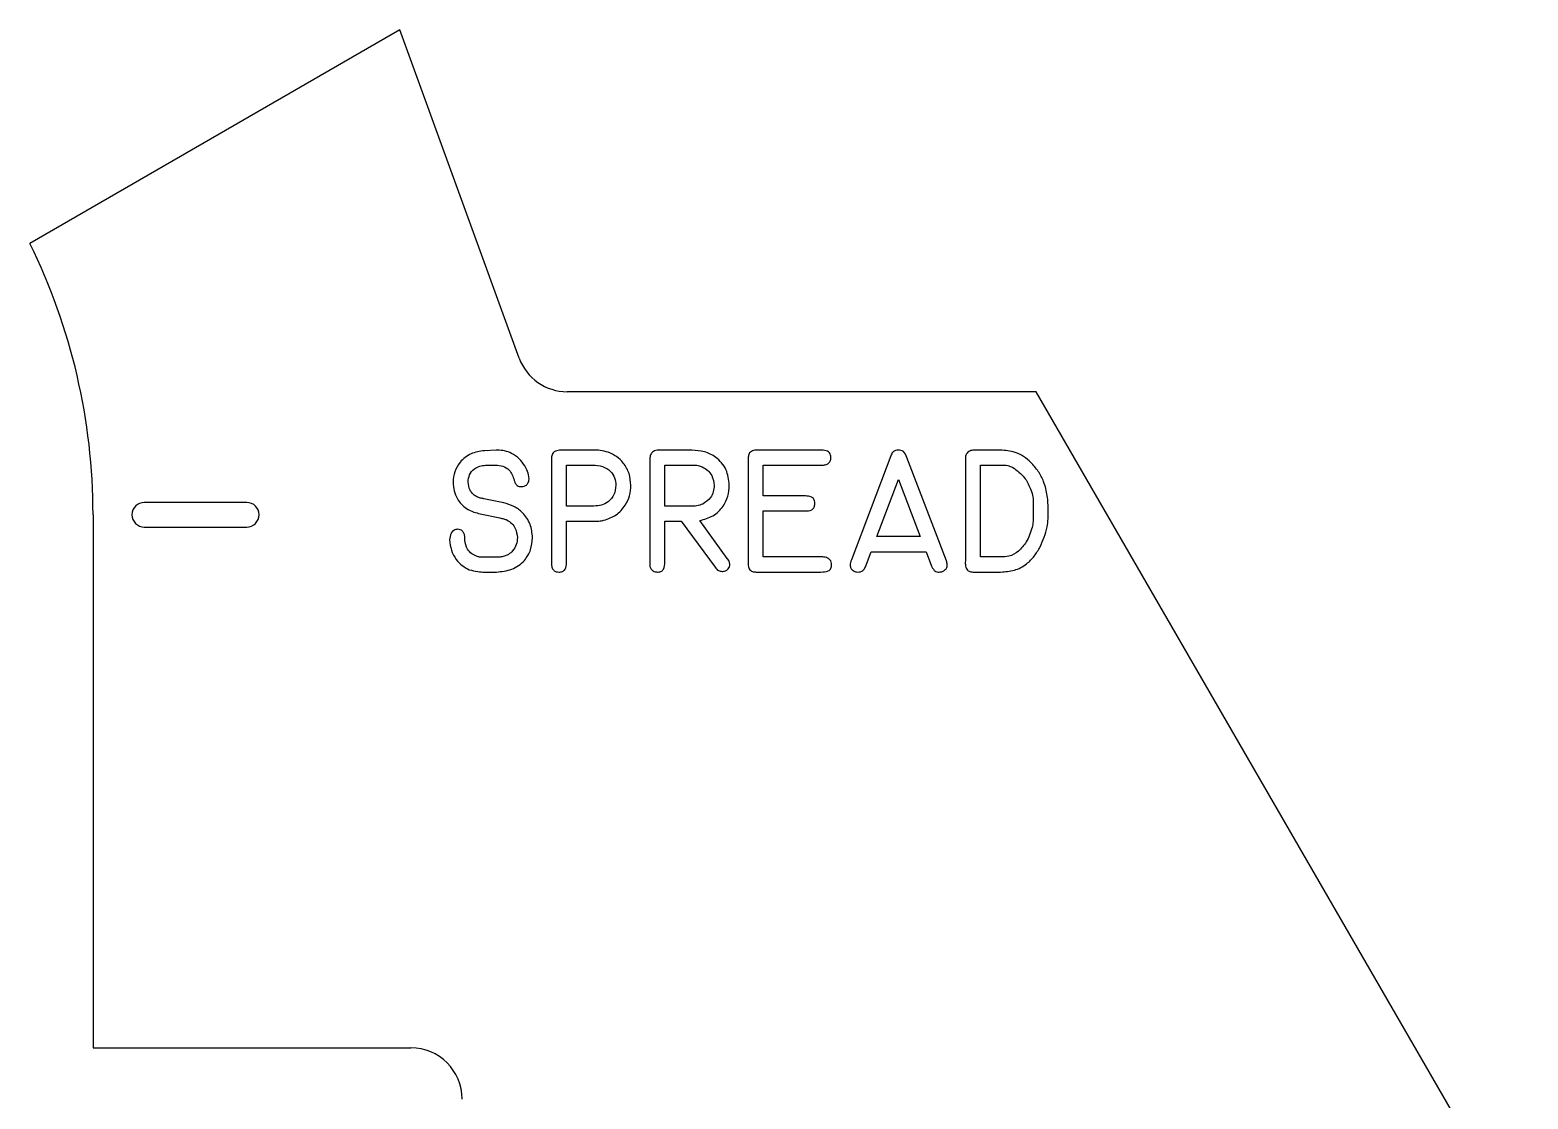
# Model space of a CAD drawing. Header units: inches. Extents: x 0.16 to 1.99, y 7.67 to 11.46.
# Drawn here: x 0.163 to 1.99, y 10.154 to 11.458 of the extents above; entities that cross this region are included whole.
import ezdxf

# ---------------------------------------------------------------- set-up
doc = ezdxf.new("R2010")
doc.units = ezdxf.units.IN
doc.header["$MEASUREMENT"] = 0

msp = doc.modelspace()

# ---------------------------------------------------------------- linework, layer by layer
at = {"color": 7, "linetype": 'Continuous', "lineweight": 25}
for p, q in [((0.6137, 11.4578), (0.1628, 11.1975)), ((0.7593, 11.0577), (0.6137, 11.4578)), ((1.3897, 11.0166), (0.818, 11.0166)), ((1.9897, 9.9791), (1.3897, 11.0166)), ((0.7314, 10.9454), (0.717, 10.9447)), ((0.7328, 10.9454), (0.7314, 10.9454)), ((0.8499, 10.9454), (0.8135, 10.9454)), ((0.97, 10.9454), (0.9322, 10.9454)), ((1.1281, 10.9454), (1.0508, 10.9454)), ((1.3461, 10.9454), (1.3154, 10.9454)), ((0.7183, 10.927), (0.7294, 10.9272)), ((0.7294, 10.9272), (0.7306, 10.9272)), ((0.7987, 10.9319), (0.7987, 10.807)), ((0.817, 10.8771), (0.817, 10.9271)), ((0.817, 10.9271), (0.8492, 10.9271)), ((0.9187, 10.9325), (0.9187, 10.8097)), ((0.937, 10.9271), (0.9707, 10.9271)), ((0.937, 10.8771), (0.937, 10.9271)), ((1.0387, 10.9335), (1.0387, 10.8089)), ((1.057, 10.8896), (1.057, 10.9271)), ((1.057, 10.9271), (1.1272, 10.9271)), ((1.2125, 10.9384), (1.1647, 10.8118)), ((1.2804, 10.8103), (1.2321, 10.9363)), ((1.3035, 10.9338), (1.3035, 10.8102)), ((1.3218, 10.9271), (1.3467, 10.9271)), ((1.3218, 10.8151), (1.3218, 10.9271)), ((1.1957, 10.8399), (1.2221, 10.9097)), ((1.2221, 10.9097), (1.2484, 10.8399)), ((1.1084, 10.8896), (1.057, 10.8896)), ((0.4272, 10.8816), (0.3022, 10.8816)), ((0.7405, 10.8811), (0.7164, 10.886)), ((0.8506, 10.8771), (0.817, 10.8771)), ((0.9691, 10.8771), (0.937, 10.8771)), ((1.057, 10.8151), (1.057, 10.8712)), ((1.057, 10.8712), (1.1075, 10.8712)), ((0.2397, 10.8666), (0.2397, 10.2166)), ((0.7119, 10.8679), (0.7359, 10.8627)), ((0.817, 10.8084), (0.817, 10.8588)), ((0.817, 10.8588), (0.8487, 10.8588)), ((0.937, 10.8088), (0.937, 10.8588)), ((0.937, 10.8588), (0.9568, 10.8588)), ((0.9568, 10.8588), (0.9984, 10.8026)), ((1.013, 10.8134), (0.9795, 10.8594)), ((0.3022, 10.8516), (0.4272, 10.8516)), ((0.6931, 10.8377), (0.6931, 10.8395)), ((1.2484, 10.8399), (1.1957, 10.8399)), ((1.1817, 10.8031), (1.1888, 10.8215)), ((1.1888, 10.8215), (1.2558, 10.8215)), ((1.2558, 10.8215), (1.2623, 10.8041)), ((0.7306, 10.8147), (0.7173, 10.8147)), ((1.1283, 10.8151), (1.057, 10.8151)), ((1.3465, 10.8151), (1.3218, 10.8151)), ((0.7171, 10.7967), (0.7316, 10.7967)), ((1.0504, 10.7967), (1.1272, 10.7967)), ((1.315, 10.7967), (1.3465, 10.7967)), ((0.2397, 10.2166), (0.6272, 10.2166))]:
    msp.add_line(p, q, dxfattribs=at)
for centre, radius, start, end in [((-0.5103, 10.8666), 0.75, 0, 26.1774), ((0.818, 11.0791), 0.0625, 200, 270), ((0.3022, 10.8666), 0.015, 90, 270), ((0.4272, 10.8666), 0.015, 270, 90), ((0.6272, 10.1541), 0.0625, 0, 90)]:
    msp.add_arc(centre, radius, start, end, dxfattribs=at)
for points, knots in [([(0.717, 10.9447), (0.7114, 10.9439), (0.7002, 10.9422), (0.6874, 10.9321), (0.68, 10.9194), (0.6791, 10.9105), (0.6787, 10.9061)], [0, 0, 0, 0, 0.2800885, 0.5595165, 0.7795828, 1, 1, 1, 1]), ([(0.7663, 10.9261), (0.7641, 10.9292), (0.7598, 10.9354), (0.7509, 10.9414), (0.7417, 10.9448), (0.7358, 10.9452), (0.7328, 10.9454)], [0, 0, 0, 0, 0.279885, 0.559667, 0.779781, 1, 1, 1, 1]), ([(0.8135, 10.9454), (0.8113, 10.9454), (0.8069, 10.9455), (0.8006, 10.943), (0.7986, 10.9372), (0.7987, 10.9337), (0.7987, 10.9319)], [0, 0, 0, 0, 0.28187, 0.558365, 0.778496, 1, 1, 1, 1]), ([(0.868, 10.9428), (0.8647, 10.9437), (0.8588, 10.9454), (0.8526, 10.9454), (0.8499, 10.9454)], [0, 0, 0, 0, 0.559375, 1, 1, 1, 1]), ([(0.9322, 10.9454), (0.9301, 10.9454), (0.926, 10.9454), (0.9207, 10.9425), (0.9186, 10.9374), (0.9186, 10.9342), (0.9187, 10.9325)], [0, 0, 0, 0, 0.281201, 0.558956, 0.778832, 1, 1, 1, 1]), ([(1.0156, 10.9026), (1.0149, 10.9092), (1.0134, 10.9223), (1.0008, 10.9367), (0.9855, 10.9443), (0.9751, 10.945), (0.97, 10.9454)], [0, 0, 0, 0, 0.27979, 0.5588042, 0.7791539, 1, 1, 1, 1]), ([(1.0508, 10.9454), (1.0489, 10.9454), (1.0452, 10.9455), (1.0401, 10.9428), (1.0387, 10.9379), (1.0387, 10.935), (1.0387, 10.9335)], [0, 0, 0, 0, 0.281588, 0.557906, 0.778736, 1, 1, 1, 1]), ([(1.1395, 10.9364), (1.1394, 10.9374), (1.1394, 10.9395), (1.1379, 10.9424), (1.1342, 10.9451), (1.1306, 10.9453), (1.1281, 10.9454)], [0, 0, 0, 0, 0.1873187, 0.3741606, 0.5610104, 1, 1, 1, 1]), ([(1.2216, 10.9454), (1.2205, 10.9454), (1.2181, 10.9453), (1.2145, 10.9428), (1.2133, 10.94), (1.2125, 10.9384)], [0, 0, 0, 0, 0.279873, 0.559574, 1, 1, 1, 1]), ([(1.2321, 10.9363), (1.2311, 10.9391), (1.2297, 10.9429), (1.225, 10.9453), (1.2228, 10.9454), (1.2216, 10.9454)], [0, 0, 0, 0, 0.5587351, 0.7786848, 1, 1, 1, 1]), ([(1.3154, 10.9454), (1.3136, 10.9454), (1.31, 10.9453), (1.3054, 10.9425), (1.3035, 10.9381), (1.3035, 10.9353), (1.3035, 10.9338)], [0, 0, 0, 0, 0.281308, 0.559158, 0.779193, 1, 1, 1, 1]), ([(1.3835, 10.9304), (1.3806, 10.9329), (1.3749, 10.9381), (1.3622, 10.9442), (1.3522, 10.945), (1.3461, 10.9454)], [0, 0, 0, 0, 0.280289, 0.560485, 1, 1, 1, 1]), ([(0.697, 10.9065), (0.6974, 10.9096), (0.6981, 10.9157), (0.7039, 10.9225), (0.7111, 10.9262), (0.7159, 10.9267), (0.7183, 10.927)], [0, 0, 0, 0, 0.279733, 0.558906, 0.779289, 1, 1, 1, 1]), ([(0.7306, 10.9272), (0.7336, 10.927), (0.7396, 10.9266), (0.7493, 10.9206), (0.7518, 10.9131), (0.7533, 10.9085)], [0, 0, 0, 0, 0.281516, 0.561577, 1, 1, 1, 1]), ([(0.7714, 10.9105), (0.771, 10.9136), (0.7702, 10.9191), (0.7675, 10.9239), (0.7663, 10.9261)], [0, 0, 0, 0, 0.559092, 1, 1, 1, 1]), ([(0.8492, 10.9271), (0.8531, 10.9268), (0.861, 10.9262), (0.8709, 10.9206), (0.8765, 10.9117), (0.877, 10.9056), (0.8773, 10.9025)], [0, 0, 0, 0, 0.280718, 0.559912, 0.779574, 1, 1, 1, 1]), ([(0.8956, 10.9025), (0.8952, 10.9073), (0.8943, 10.9171), (0.8875, 10.9292), (0.8785, 10.938), (0.8715, 10.9412), (0.868, 10.9428)], [0, 0, 0, 0, 0.279903, 0.559711, 0.779789, 1, 1, 1, 1]), ([(0.9707, 10.9271), (0.973, 10.9271), (0.9772, 10.9271), (0.981, 10.9256), (0.9827, 10.925)], [0, 0, 0, 0, 0.560642, 1, 1, 1, 1]), ([(1.1272, 10.9271), (1.1287, 10.9271), (1.1316, 10.9271), (1.1352, 10.9283), (1.1376, 10.9301), (1.1393, 10.9326), (1.1394, 10.9349), (1.1395, 10.9364)], [0, 0, 0, 0, 0.250162, 0.500153, 0.625557, 0.750904, 1, 1, 1, 1]), ([(1.3467, 10.9271), (1.3496, 10.9271), (1.3546, 10.9272), (1.3593, 10.9252), (1.3613, 10.9244)], [0, 0, 0, 0, 0.560782, 1, 1, 1, 1]), ([(1.4046, 10.8719), (1.4044, 10.8778), (1.404, 10.8898), (1.3999, 10.906), (1.3929, 10.9198), (1.3866, 10.9268), (1.3835, 10.9304)], [0, 0, 0, 0, 0.2801217, 0.5599516, 0.780005, 1, 1, 1, 1]), ([(0.7533, 10.9085), (0.7537, 10.9074), (0.7545, 10.9051), (0.7566, 10.9024), (0.7594, 10.9009), (0.7613, 10.9009), (0.7623, 10.9009)], [0, 0, 0, 0, 0.281013, 0.560528, 0.780396, 1, 1, 1, 1]), ([(0.7623, 10.9009), (0.7637, 10.901), (0.7665, 10.9013), (0.7696, 10.904), (0.7712, 10.9073), (0.7714, 10.9094), (0.7714, 10.9105)], [0, 0, 0, 0, 0.279938, 0.559049, 0.779476, 1, 1, 1, 1]), ([(0.9827, 10.925), (0.985, 10.9237), (0.9896, 10.921), (0.9956, 10.9133), (0.9966, 10.9065), (0.9973, 10.9024)], [0, 0, 0, 0, 0.2805718, 0.5614297, 1, 1, 1, 1]), ([(1.3613, 10.9244), (1.3665, 10.9206), (1.3757, 10.9139), (1.3805, 10.9036), (1.3826, 10.899)], [0, 0, 0, 0, 0.55844, 1, 1, 1, 1]), ([(0.6787, 10.9061), (0.679, 10.9026), (0.6795, 10.8957), (0.6834, 10.8867), (0.6886, 10.8793), (0.6929, 10.876), (0.6951, 10.8743)], [0, 0, 0, 0, 0.279893, 0.559853, 0.779991, 1, 1, 1, 1]), ([(0.7086, 10.8881), (0.7067, 10.8891), (0.703, 10.8913), (0.6983, 10.8976), (0.6975, 10.9031), (0.697, 10.9065)], [0, 0, 0, 0, 0.280591, 0.561203, 1, 1, 1, 1]), ([(0.8773, 10.9025), (0.8769, 10.8986), (0.876, 10.8908), (0.8688, 10.8822), (0.8597, 10.8778), (0.8536, 10.8774), (0.8506, 10.8771)], [0, 0, 0, 0, 0.279909, 0.558805, 0.779214, 1, 1, 1, 1]), ([(0.8628, 10.8599), (0.8679, 10.8617), (0.8782, 10.8654), (0.8886, 10.8769), (0.8946, 10.8897), (0.8953, 10.8982), (0.8956, 10.9025)], [0, 0, 0, 0, 0.279683, 0.559291, 0.779591, 1, 1, 1, 1]), ([(0.9795, 10.8594), (0.9851, 10.861), (0.9962, 10.8641), (1.0081, 10.8756), (1.0146, 10.8891), (1.0153, 10.8981), (1.0156, 10.9026)], [0, 0, 0, 0, 0.280038, 0.559415, 0.779569, 1, 1, 1, 1]), ([(0.9973, 10.9024), (0.997, 10.8998), (0.9966, 10.8945), (0.9924, 10.8859), (0.9868, 10.882), (0.9834, 10.8797)], [0, 0, 0, 0, 0.280842, 0.561647, 1, 1, 1, 1]), ([(1.1198, 10.8803), (1.1198, 10.8813), (1.1197, 10.8834), (1.1183, 10.8864), (1.1146, 10.8893), (1.111, 10.8894), (1.1084, 10.8896)], [0, 0, 0, 0, 0.187198, 0.374292, 0.561487, 1, 1, 1, 1]), ([(1.3826, 10.899), (1.3837, 10.8962), (1.3859, 10.8906), (1.3863, 10.8799), (1.3862, 10.8723), (1.3862, 10.8676)], [0, 0, 0, 0, 0.2798275, 0.5597035, 1, 1, 1, 1]), ([(0.6951, 10.8743), (0.698, 10.8727), (0.7033, 10.8697), (0.7093, 10.8684), (0.7119, 10.8679)], [0, 0, 0, 0, 0.559528, 1, 1, 1, 1]), ([(0.7164, 10.886), (0.7149, 10.8863), (0.7123, 10.8868), (0.7097, 10.8877), (0.7086, 10.8881)], [0, 0, 0, 0, 0.560132, 1, 1, 1, 1]), ([(0.7757, 10.8386), (0.7751, 10.8442), (0.7739, 10.8554), (0.7649, 10.8687), (0.7532, 10.8774), (0.7448, 10.8798), (0.7405, 10.8811)], [0, 0, 0, 0, 0.279884, 0.559312, 0.77961, 1, 1, 1, 1]), ([(0.9834, 10.8797), (0.9808, 10.8787), (0.9762, 10.877), (0.9713, 10.8771), (0.9691, 10.8771)], [0, 0, 0, 0, 0.558819, 1, 1, 1, 1]), ([(1.1075, 10.8712), (1.1106, 10.8713), (1.1144, 10.8714), (1.1179, 10.874), (1.1197, 10.8765), (1.1198, 10.8788), (1.1198, 10.8803)], [0, 0, 0, 0, 0.498815, 0.62442, 0.750043, 1, 1, 1, 1]), ([(1.3947, 10.8274), (1.3981, 10.8354), (1.4044, 10.8496), (1.4045, 10.8651), (1.4046, 10.8719)], [0, 0, 0, 0, 0.55912, 1, 1, 1, 1]), ([(0.7359, 10.8627), (0.7376, 10.8624), (0.7404, 10.8618), (0.7432, 10.8607), (0.7444, 10.8603)], [0, 0, 0, 0, 0.559757, 1, 1, 1, 1]), ([(0.7444, 10.8603), (0.7465, 10.8589), (0.7506, 10.8562), (0.7558, 10.8489), (0.7567, 10.8426), (0.7573, 10.8388)], [0, 0, 0, 0, 0.280526, 0.561289, 1, 1, 1, 1]), ([(0.8487, 10.8588), (0.8514, 10.8588), (0.8561, 10.8587), (0.8608, 10.8595), (0.8628, 10.8599)], [0, 0, 0, 0, 0.56004, 1, 1, 1, 1]), ([(1.3862, 10.8676), (1.3863, 10.8645), (1.3865, 10.859), (1.3854, 10.8536), (1.3849, 10.8512)], [0, 0, 0, 0, 0.560566, 1, 1, 1, 1]), ([(0.6845, 10.8489), (0.6828, 10.8486), (0.6794, 10.8481), (0.6752, 10.8432), (0.6748, 10.8388), (0.6745, 10.8362)], [0, 0, 0, 0, 0.279928, 0.559844, 1, 1, 1, 1]), ([(0.6745, 10.8362), (0.675, 10.8318), (0.6758, 10.8232), (0.6818, 10.8125), (0.6894, 10.8043), (0.6955, 10.8012), (0.6985, 10.7996)], [0, 0, 0, 0, 0.2798797, 0.5596947, 0.7799376, 1, 1, 1, 1]), ([(0.6931, 10.8395), (0.693, 10.8408), (0.6927, 10.8435), (0.6905, 10.8466), (0.6876, 10.8486), (0.6855, 10.8488), (0.6845, 10.8489)], [0, 0, 0, 0, 0.2802002, 0.5595683, 0.7795018, 1, 1, 1, 1]), ([(0.6929, 10.8357), (0.6929, 10.8361), (0.693, 10.8367), (0.6931, 10.8374), (0.6931, 10.8377)], [0, 0, 0, 0, 0.558502, 1, 1, 1, 1]), ([(0.7082, 10.8156), (0.7059, 10.8166), (0.7013, 10.8187), (0.6951, 10.8255), (0.6937, 10.8318), (0.6929, 10.8357)], [0, 0, 0, 0, 0.280838, 0.562172, 1, 1, 1, 1]), ([(0.7316, 10.7967), (0.738, 10.7974), (0.7507, 10.7986), (0.7657, 10.8092), (0.7743, 10.8236), (0.7752, 10.8336), (0.7757, 10.8386)], [0, 0, 0, 0, 0.280214, 0.559603, 0.779514, 1, 1, 1, 1]), ([(0.7573, 10.8388), (0.757, 10.8359), (0.7564, 10.8301), (0.7521, 10.823), (0.7465, 10.8178), (0.7421, 10.8163), (0.74, 10.8156)], [0, 0, 0, 0, 0.2800273, 0.5597913, 0.7798964, 1, 1, 1, 1]), ([(1.3849, 10.8512), (1.383, 10.845), (1.3795, 10.834), (1.3716, 10.8257), (1.3681, 10.8221)], [0, 0, 0, 0, 0.560106, 1, 1, 1, 1]), ([(0.7173, 10.8147), (0.7155, 10.8147), (0.7125, 10.8147), (0.7095, 10.8153), (0.7082, 10.8156)], [0, 0, 0, 0, 0.560596, 1, 1, 1, 1]), ([(0.74, 10.8156), (0.7382, 10.8153), (0.7351, 10.8149), (0.732, 10.8147), (0.7306, 10.8147)], [0, 0, 0, 0, 0.5599011, 1, 1, 1, 1]), ([(1.3465, 10.7967), (1.3522, 10.7971), (1.3635, 10.7978), (1.3777, 10.8055), (1.3879, 10.8159), (1.3924, 10.8236), (1.3947, 10.8274)], [0, 0, 0, 0, 0.279986, 0.559306, 0.779554, 1, 1, 1, 1]), ([(1.3681, 10.8221), (1.3644, 10.8196), (1.3578, 10.8152), (1.35, 10.8151), (1.3465, 10.8151)], [0, 0, 0, 0, 0.557475, 1, 1, 1, 1]), ([(0.6985, 10.7996), (0.7019, 10.7987), (0.708, 10.7971), (0.7143, 10.7968), (0.7171, 10.7967)], [0, 0, 0, 0, 0.560041, 1, 1, 1, 1]), ([(0.7987, 10.807), (0.7988, 10.8055), (0.7989, 10.8026), (0.801, 10.7988), (0.8045, 10.7969), (0.8068, 10.7968), (0.808, 10.7967)], [0, 0, 0, 0, 0.281026, 0.55969, 0.779393, 1, 1, 1, 1]), ([(0.808, 10.7967), (0.8094, 10.7968), (0.8116, 10.7969), (0.8141, 10.7983), (0.8169, 10.8017), (0.817, 10.8054), (0.817, 10.8084)], [0, 0, 0, 0, 0.250219, 0.376394, 0.501711, 1, 1, 1, 1]), ([(0.9187, 10.8097), (0.9186, 10.8085), (0.9186, 10.8064), (0.9188, 10.8044), (0.9189, 10.8035)], [0, 0, 0, 0, 0.559903, 1, 1, 1, 1]), ([(0.9189, 10.8035), (0.9192, 10.8024), (0.92, 10.8002), (0.9232, 10.7974), (0.9262, 10.797), (0.928, 10.7967)], [0, 0, 0, 0, 0.280469, 0.561322, 1, 1, 1, 1]), ([(0.928, 10.7967), (0.9294, 10.7968), (0.9317, 10.7969), (0.9341, 10.7986), (0.9368, 10.8021), (0.9369, 10.8058), (0.937, 10.8088)], [0, 0, 0, 0, 0.249878, 0.375666, 0.501199, 1, 1, 1, 1]), ([(0.9984, 10.8026), (0.9996, 10.8009), (1.0018, 10.798), (1.0053, 10.7977), (1.0069, 10.7975)], [0, 0, 0, 0, 0.560438, 1, 1, 1, 1]), ([(1.0069, 10.7975), (1.0083, 10.7976), (1.0109, 10.7979), (1.0141, 10.8002), (1.016, 10.8032), (1.0162, 10.8053), (1.0163, 10.8063)], [0, 0, 0, 0, 0.280335, 0.559716, 0.779819, 1, 1, 1, 1]), ([(1.0139, 10.8123), (1.0137, 10.8125), (1.0133, 10.8128), (1.0131, 10.8132), (1.013, 10.8134)], [0, 0, 0, 0, 0.561698, 1, 1, 1, 1]), ([(1.0163, 10.8063), (1.0162, 10.8076), (1.0159, 10.8098), (1.0145, 10.8116), (1.0139, 10.8123)], [0, 0, 0, 0, 0.5585, 1, 1, 1, 1]), ([(1.0387, 10.8089), (1.0386, 10.807), (1.0385, 10.8033), (1.0411, 10.7982), (1.046, 10.7967), (1.0489, 10.7967), (1.0504, 10.7967)], [0, 0, 0, 0, 0.281528, 0.557716, 0.778435, 1, 1, 1, 1]), ([(1.1272, 10.7967), (1.1303, 10.7968), (1.1343, 10.7969), (1.1382, 10.7994), (1.1402, 10.8019), (1.1403, 10.8042), (1.1404, 10.8058)], [0, 0, 0, 0, 0.499635, 0.624975, 0.750937, 1, 1, 1, 1]), ([(1.1343, 10.8144), (1.1332, 10.8147), (1.1312, 10.8152), (1.1292, 10.8151), (1.1283, 10.8151)], [0, 0, 0, 0, 0.558809, 1, 1, 1, 1]), ([(1.1404, 10.8058), (1.1403, 10.8068), (1.14, 10.8089), (1.1383, 10.8124), (1.1358, 10.8137), (1.1343, 10.8144)], [0, 0, 0, 0, 0.281267, 0.562102, 1, 1, 1, 1]), ([(1.1647, 10.8118), (1.1642, 10.8106), (1.1633, 10.8085), (1.163, 10.8062), (1.1629, 10.8052)], [0, 0, 0, 0, 0.561163, 1, 1, 1, 1]), ([(1.1629, 10.8052), (1.1631, 10.8039), (1.1634, 10.8012), (1.1662, 10.7985), (1.1693, 10.7969), (1.1714, 10.7968), (1.1725, 10.7967)], [0, 0, 0, 0, 0.279235, 0.559053, 0.779708, 1, 1, 1, 1]), ([(1.1725, 10.7967), (1.1736, 10.7968), (1.1758, 10.7969), (1.1794, 10.7989), (1.1808, 10.8015), (1.1817, 10.8031)], [0, 0, 0, 0, 0.281275, 0.561028, 1, 1, 1, 1]), ([(1.2623, 10.8041), (1.2628, 10.803), (1.2638, 10.8008), (1.266, 10.7982), (1.2688, 10.7968), (1.2707, 10.7967), (1.2717, 10.7967)], [0, 0, 0, 0, 0.280414, 0.559775, 0.779964, 1, 1, 1, 1]), ([(1.2717, 10.7967), (1.273, 10.7969), (1.2757, 10.7971), (1.2789, 10.7993), (1.281, 10.8021), (1.2812, 10.8042), (1.2813, 10.8052)], [0, 0, 0, 0, 0.279996, 0.55963, 0.779831, 1, 1, 1, 1]), ([(1.2813, 10.8052), (1.2812, 10.8062), (1.2811, 10.8079), (1.2806, 10.8096), (1.2804, 10.8103)], [0, 0, 0, 0, 0.559982, 1, 1, 1, 1]), ([(1.3035, 10.8102), (1.3034, 10.8083), (1.3033, 10.8044), (1.3053, 10.7987), (1.3103, 10.7968), (1.3134, 10.7967), (1.315, 10.7967)], [0, 0, 0, 0, 0.281529, 0.558639, 0.778312, 1, 1, 1, 1])]:
    msp.add_open_spline(points, degree=3, knots=knots, dxfattribs=at)

doc.saveas('drawing.dxf')
